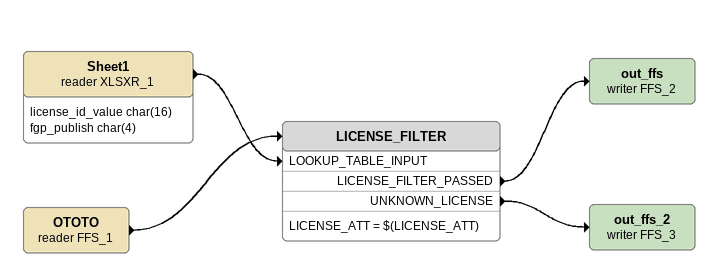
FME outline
Sheet1 (reader XLSXR_1)
    attributes: license_id_value char(16), fgp_publish char(4)
    -> LICENSE_FILTER [LOOKUP_TABLE_INPUT]
OTOTO (reader FFS_1)
    -> LICENSE_FILTER
LICENSE_FILTER
    LICENSE_ATT = $(LICENSE_ATT)
    LICENSE_FILTER_PASSED -> out_ffs (writer FFS_2)
    UNKNOWN_LICENSE -> out_ffs_2 (writer FFS_3)
out_ffs (writer FFS_2)
out_ffs_2 (writer FFS_3)
